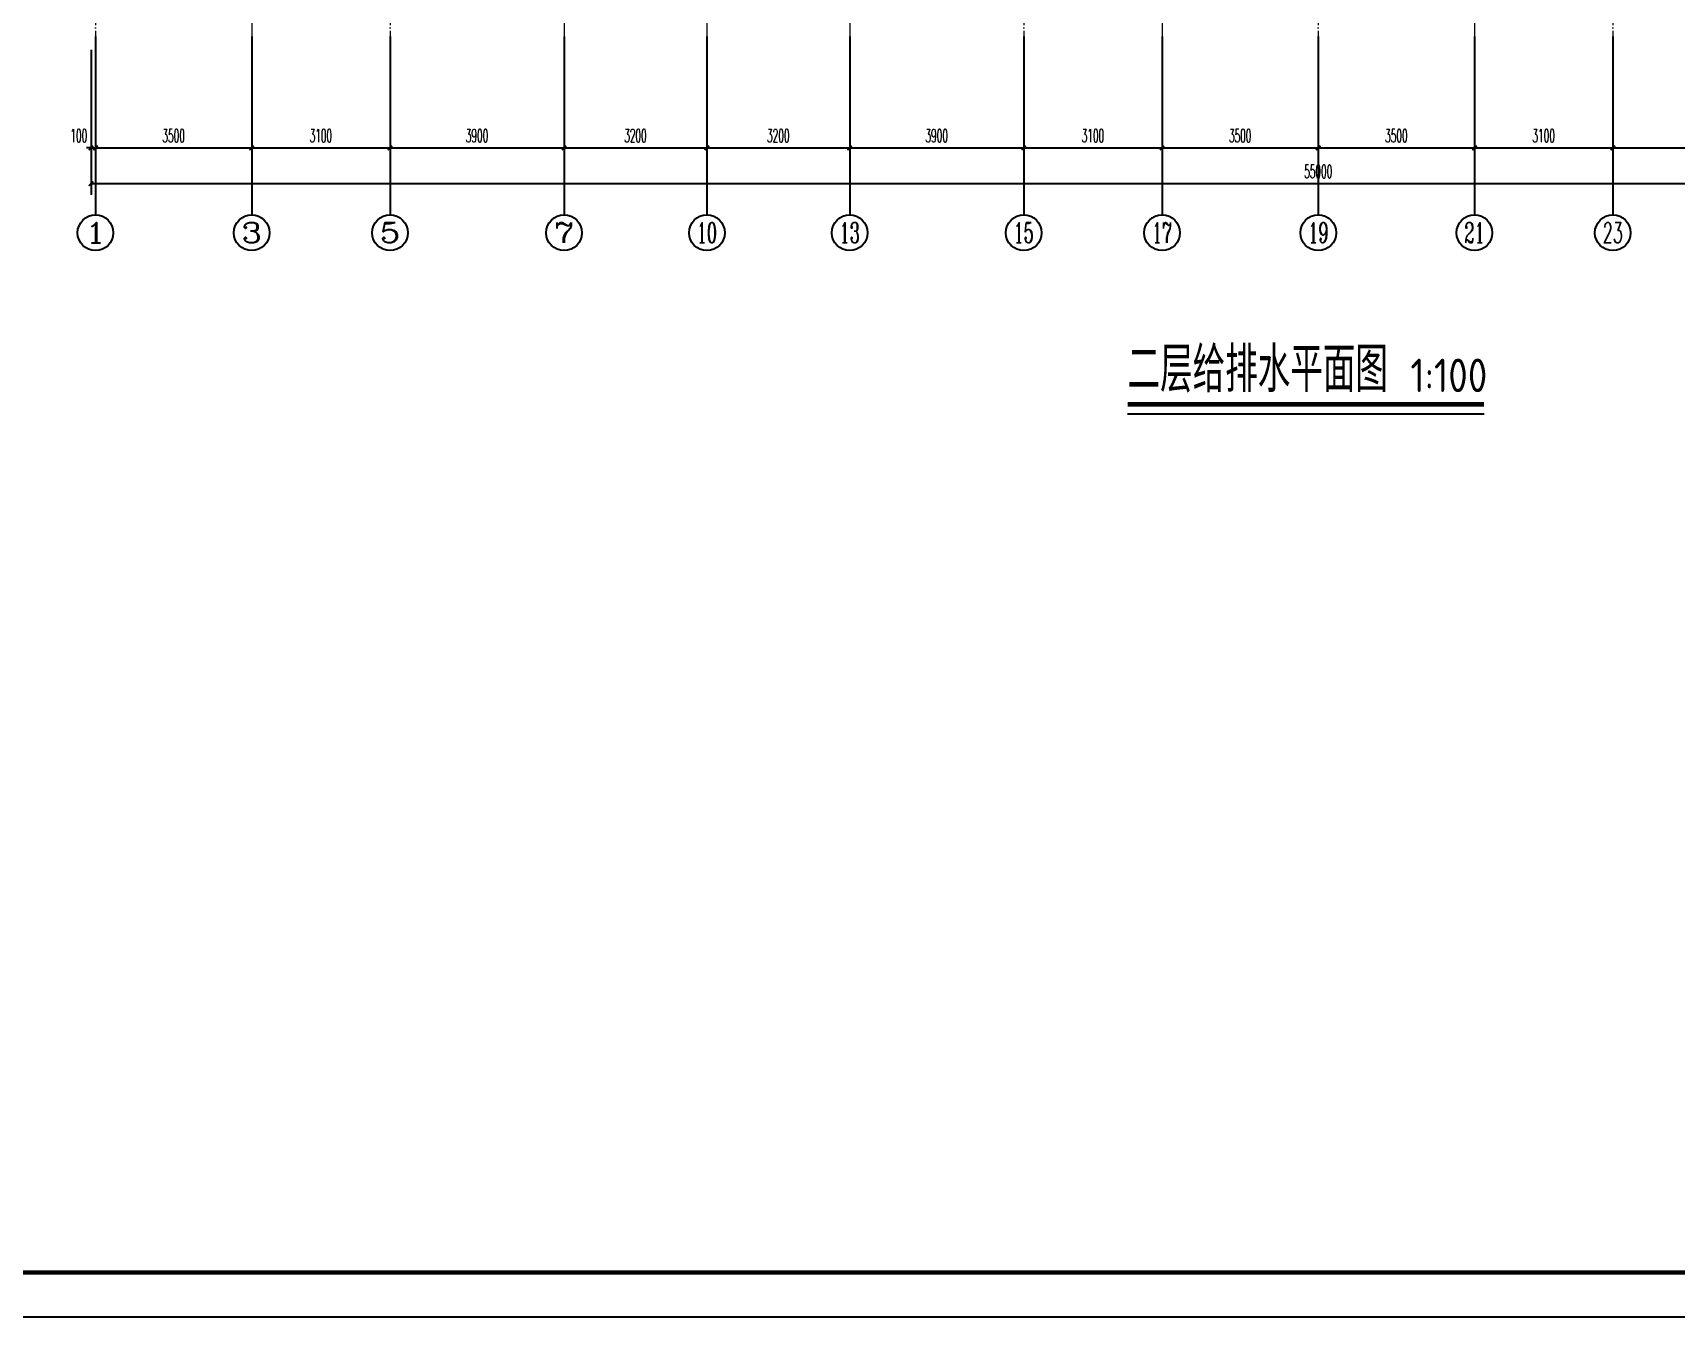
# Model space of a CAD drawing. Extents: x 27938 to 650306, y -92720 to 1524912.
# Drawn here: x 270713 to 307514, y 565249 to 594028 of the extents above; entities that cross this region are included whole.
import ezdxf
from ezdxf.enums import TextEntityAlignment as Align

# ---------------------------------------------------------------- set-up
doc = ezdxf.new("R2010")
doc.units = 0
doc.header["$LTSCALE"] = 1000
doc.header["$MEASUREMENT"] = 0
doc.linetypes.add('DOTE', pattern=[2.42, 2, -0.2, 0.02, -0.2])
for name, color, linetype in [('AXIS', 3, 'Continuous'), ('AXIS_TEXT', 4, 'Continuous'), ('DIM_SYMB', 3, 'Continuous'), ('图框', 140, 'Continuous')]:
    doc.layers.add(name, color=color, linetype=linetype)
doc.layers.add('DOTE', color=19, linetype='DOTE', lineweight=9)
doc.layers.add('yichutu', color=7, linetype='Continuous', true_color=0xffffff, plot=False)
doc.styles.add('_TCH_AXIS', font='COMPLEX', dxfattribs={"bigfont": 'GBCBIG'})
doc.styles.add('_TCH_DIM_T3', font='SIMPLEX.shx', dxfattribs={"width": 0.494118, "bigfont": 'GBCBIG.shx'})
doc.styles.add('COMPLEX', font='COMPLEX')
doc.styles.get("Standard").update_dxf_attribs({"font": 'gbenor.shx', "bigfont": 'gbcbig.shx'})
doc.dimstyles.new('_TCH_ARCH&&100', dxfattribs={"dimtxt": 297.5, "dimasz": 100, "dimexe": 250, "dimexo": 300, "dimgap": 126.25, "dimtad": 1, "dimdec": 0, "dimzin": 0, "dimdsep": 46, "dimtxsty": '_TCH_DIM_T3', "dimblk": 'ARCHTICK', "dimcen": 0.09, "dimclrt": 4, "dimazin": 2, "dimtfac": 1, "dimtdec": 0, "dimtix": 1, "dimtmove": 2, "dimatfit": 3, "dimfxl": 1, "dimtolj": 1, "dimtzin": 0, "dimarcsym": 0})

# ---------------------------------------------------------------- blocks, each defined once
blk = doc.blocks.new('TK')
at = {"layer": '图框'}
blk.add_lwpolyline([(465375, 548714), (549475, 548714), (549475, 489314), (465375, 489314)], close=True, dxfattribs=at)
blk.add_lwpolyline([(465375, 548714), (549475, 548714), (549475, 489314), (465375, 489314)], close=True, dxfattribs=at)
at = {"layer": '图框', "const_width": 100}
blk.add_lwpolyline([(548475, 490314), (548475, 547714), (467875, 547714), (467875, 490314)], close=True, dxfattribs=at)
blk = doc.blocks.new('GDGDGRDGDGDR')
at = {"layer": 'DOTE', "linetype": 'DOTE', "ltscale": 0.3}
for p, q in [((272117, 612949), (272117, 593949)), ((273917, 612949), (273917, 602349)), ((276917, 612949), (276917, 602349)), ((278717, 612949), (278717, 593949)), ((281917, 612949), (281917, 603849)), ((284417, 612949), (284417, 602349)), ((287217, 612949), (287217, 602349)), ((289717, 612949), (289717, 603849)), ((292917, 612949), (292917, 593949)), ((294717, 612949), (294717, 602349)), ((297717, 612949), (297717, 602349)), ((299517, 612949), (299517, 593949)), ((301317, 612949), (301317, 602349)), ((304317, 612949), (304317, 602349)), ((306117, 612949), (306117, 593949)), ((309317, 612949), (309317, 603849)), ((311817, 612949), (311817, 602349)), ((314617, 612949), (314617, 602349)), ((317117, 612949), (317117, 603849)), ((320317, 612949), (320317, 593949)), ((322117, 612949), (322117, 602349)), ((325117, 612949), (325117, 602349)), ((326917, 612949), (326917, 593949)), ((288317, 611954), (288317, 610949)), ((310717, 611954), (310717, 610949)), ((270117, 610949), (328917, 610949)), ((288317, 610949), (288317, 608449)), ((310717, 610949), (310717, 608449)), ((270117, 608449), (328917, 608449)), ((283617, 608449), (283617, 606449)), ((288017, 608449), (288017, 606449)), ((311017, 608449), (311017, 606449)), ((315417, 608449), (315417, 606449)), ((270117, 607999), (328917, 607999)), ((270117, 606449), (328917, 606449)), ((270117, 606149), (328917, 606149)), ((270117, 605149), (328917, 605149)), ((270117, 603849), (328917, 603849)), ((282617, 603849), (282617, 593949)), ((289017, 603849), (289017, 593949)), ((310017, 603849), (310017, 593949)), ((316417, 603849), (316417, 593949)), ((270117, 602349), (328917, 602349)), ((275617, 602349), (275617, 593949)), ((284567, 602349), (284567, 600249)), ((287067, 602349), (287067, 600249)), ((296017, 602349), (296017, 593949)), ((303017, 602349), (303017, 593949)), ((311967, 602349), (311967, 600249)), ((314467, 602349), (314467, 600249)), ((323417, 602349), (323417, 593949)), ((270117, 600249), (328917, 600249)), ((285817, 600249), (285817, 593949)), ((313217, 600249), (313217, 593949)), ((270117, 597749), (328917, 597749)), ((274817, 597749), (274817, 597149)), ((296817, 597749), (296817, 597149)), ((302217, 597749), (302217, 597149)), ((324217, 597749), (324217, 597149)), ((270117, 597149), (328917, 597149)), ((270117, 596549), (328917, 596549)), ((281917, 596549), (281917, 595949)), ((283417, 596549), (283417, 595949)), ((288217, 596549), (288217, 595949)), ((289717, 596549), (289717, 595949)), ((309317, 596549), (309317, 595949)), ((310817, 596549), (310817, 595949)), ((315617, 596549), (315617, 595949)), ((317117, 596549), (317117, 595949)), ((270117, 595949), (328917, 595949))]:
    blk.add_line(p, q, dxfattribs=at)
blk = doc.blocks.new('yct-841-594-84100-59400-100-1000.0')
at = {"layer": 'yichutu', "color": 7, "true_color": 0xffffff}
blk.add_lwpolyline([(0, 0), (0, 59400), (84100, 59400), (84100, 0)], close=True, dxfattribs=at)
blk = doc.blocks.new('_ArchTick')
at = {"color": 0, "linetype": 'ByBlock', "const_width": 0.4}
blk.add_lwpolyline([(-0.5, -0.5), (0.5, 0.5)], dxfattribs=at)
blk = doc.blocks.new('*D961')
at = {"layer": 'AXIS', "color": 0, "lineweight": -2}
for p, q in [((306117, 593649), (306117, 591199)), ((310017, 593649), (310017, 591199)), ((306117, 591449), (310017, 591449))]:
    blk.add_line(p, q, dxfattribs=at)
at = {"layer": 'Defpoints', "color": 0}
for p in [(306117, 593949), (310017, 593949), (310017, 591449)]:
    blk.add_point(p, dxfattribs=at)
at = {"layer": 'AXIS', "color": 0, "lineweight": -2, "xscale": 100, "yscale": 100, "zscale": 100, "rotation": 180}
blk.add_blockref('_ArchTick', (306117, 591449), dxfattribs=at)
at = {"layer": 'AXIS', "color": 0, "lineweight": -2, "xscale": 100, "yscale": 100, "zscale": 100}
blk.add_blockref('_ArchTick', (310017, 591449), dxfattribs=at)
at = {"layer": 'AXIS', "color": 4, "insert": (308067, 591724), "char_height": 297.5, "attachment_point": 5, "style": '_TCH_DIM_T3'}
blk.add_mtext('\\A1;3900', dxfattribs=at)
blk = doc.blocks.new('*D962')
at = {"layer": 'AXIS', "color": 0, "lineweight": -2}
for p, q in [((303017, 593649), (303017, 591199)), ((306117, 593649), (306117, 591199)), ((303017, 591449), (306117, 591449))]:
    blk.add_line(p, q, dxfattribs=at)
at = {"layer": 'Defpoints', "color": 0}
for p in [(303017, 593949), (306117, 593949), (306117, 591449)]:
    blk.add_point(p, dxfattribs=at)
at = {"layer": 'AXIS', "color": 0, "lineweight": -2, "xscale": 100, "yscale": 100, "zscale": 100, "rotation": 180}
blk.add_blockref('_ArchTick', (303017, 591449), dxfattribs=at)
at = {"layer": 'AXIS', "color": 0, "lineweight": -2, "xscale": 100, "yscale": 100, "zscale": 100}
blk.add_blockref('_ArchTick', (306117, 591449), dxfattribs=at)
at = {"layer": 'AXIS', "color": 4, "insert": (304567, 591724), "char_height": 297.5, "attachment_point": 5, "style": '_TCH_DIM_T3'}
blk.add_mtext('\\A1;3100', dxfattribs=at)
blk = doc.blocks.new('*D963')
at = {"layer": 'AXIS', "color": 0, "lineweight": -2}
for p, q in [((299517, 593649), (299517, 591199)), ((303017, 593649), (303017, 591199)), ((299517, 591449), (303017, 591449))]:
    blk.add_line(p, q, dxfattribs=at)
at = {"layer": 'Defpoints', "color": 0}
for p in [(299517, 593949), (303017, 593949), (303017, 591449)]:
    blk.add_point(p, dxfattribs=at)
at = {"layer": 'AXIS', "color": 0, "lineweight": -2, "xscale": 100, "yscale": 100, "zscale": 100, "rotation": 180}
blk.add_blockref('_ArchTick', (299517, 591449), dxfattribs=at)
at = {"layer": 'AXIS', "color": 0, "lineweight": -2, "xscale": 100, "yscale": 100, "zscale": 100}
blk.add_blockref('_ArchTick', (303017, 591449), dxfattribs=at)
at = {"layer": 'AXIS', "color": 4, "insert": (301267, 591724), "char_height": 297.5, "attachment_point": 5, "style": '_TCH_DIM_T3'}
blk.add_mtext('\\A1;3500', dxfattribs=at)
blk = doc.blocks.new('*D1006')
at = {"layer": 'AXIS', "color": 0, "lineweight": -2}
for p, q in [((272017, 593649), (272017, 591199)), ((272117, 593649), (272117, 591199)), ((272017, 591449), (271917, 591449)), ((272017, 591449), (272117, 591449)), ((272117, 591449), (272217, 591449))]:
    blk.add_line(p, q, dxfattribs=at)
at = {"layer": 'Defpoints', "color": 0}
for p in [(272017, 593949), (272117, 593949), (272117, 591449)]:
    blk.add_point(p, dxfattribs=at)
at = {"layer": 'AXIS', "color": 0, "lineweight": -2, "xscale": 100, "yscale": 100, "zscale": 100}
blk.add_blockref('_ArchTick', (272017, 591449), dxfattribs=at)
at = {"layer": 'AXIS', "color": 0, "lineweight": -2, "xscale": 100, "yscale": 100, "zscale": 100, "rotation": 180}
blk.add_blockref('_ArchTick', (272117, 591449), dxfattribs=at)
at = {"layer": 'AXIS', "color": 4, "insert": (271742, 591724), "char_height": 297.5, "attachment_point": 5, "style": '_TCH_DIM_T3'}
blk.add_mtext('\\A1;100', dxfattribs=at)
blk = doc.blocks.new('*D1007')
at = {"layer": 'AXIS', "color": 0, "lineweight": -2}
for p, q in [((272117, 593649), (272117, 591199)), ((275617, 593649), (275617, 591199)), ((272117, 591449), (275617, 591449))]:
    blk.add_line(p, q, dxfattribs=at)
at = {"layer": 'Defpoints', "color": 0}
for p in [(272117, 593949), (275617, 593949), (275617, 591449)]:
    blk.add_point(p, dxfattribs=at)
at = {"layer": 'AXIS', "color": 0, "lineweight": -2, "xscale": 100, "yscale": 100, "zscale": 100, "rotation": 180}
blk.add_blockref('_ArchTick', (272117, 591449), dxfattribs=at)
at = {"layer": 'AXIS', "color": 0, "lineweight": -2, "xscale": 100, "yscale": 100, "zscale": 100}
blk.add_blockref('_ArchTick', (275617, 591449), dxfattribs=at)
at = {"layer": 'AXIS', "color": 4, "insert": (273867, 591724), "char_height": 297.5, "attachment_point": 5, "style": '_TCH_DIM_T3'}
blk.add_mtext('\\A1;3500', dxfattribs=at)
blk = doc.blocks.new('*D1008')
at = {"layer": 'AXIS', "color": 0, "lineweight": -2}
for p, q in [((275617, 593649), (275617, 591199)), ((278717, 593649), (278717, 591199)), ((275617, 591449), (278717, 591449))]:
    blk.add_line(p, q, dxfattribs=at)
at = {"layer": 'Defpoints', "color": 0}
for p in [(275617, 593949), (278717, 593949), (278717, 591449)]:
    blk.add_point(p, dxfattribs=at)
at = {"layer": 'AXIS', "color": 0, "lineweight": -2, "xscale": 100, "yscale": 100, "zscale": 100, "rotation": 180}
blk.add_blockref('_ArchTick', (275617, 591449), dxfattribs=at)
at = {"layer": 'AXIS', "color": 0, "lineweight": -2, "xscale": 100, "yscale": 100, "zscale": 100}
blk.add_blockref('_ArchTick', (278717, 591449), dxfattribs=at)
at = {"layer": 'AXIS', "color": 4, "insert": (277167, 591724), "char_height": 297.5, "attachment_point": 5, "style": '_TCH_DIM_T3'}
blk.add_mtext('\\A1;3100', dxfattribs=at)
blk = doc.blocks.new('*D1009')
at = {"layer": 'AXIS', "color": 0, "lineweight": -2}
for p, q in [((278717, 593649), (278717, 591199)), ((282617, 593649), (282617, 591199)), ((278717, 591449), (282617, 591449))]:
    blk.add_line(p, q, dxfattribs=at)
at = {"layer": 'Defpoints', "color": 0}
for p in [(278717, 593949), (282617, 593949), (282617, 591449)]:
    blk.add_point(p, dxfattribs=at)
at = {"layer": 'AXIS', "color": 0, "lineweight": -2, "xscale": 100, "yscale": 100, "zscale": 100, "rotation": 180}
blk.add_blockref('_ArchTick', (278717, 591449), dxfattribs=at)
at = {"layer": 'AXIS', "color": 0, "lineweight": -2, "xscale": 100, "yscale": 100, "zscale": 100}
blk.add_blockref('_ArchTick', (282617, 591449), dxfattribs=at)
at = {"layer": 'AXIS', "color": 4, "insert": (280667, 591724), "char_height": 297.5, "attachment_point": 5, "style": '_TCH_DIM_T3'}
blk.add_mtext('\\A1;3900', dxfattribs=at)
blk = doc.blocks.new('*D1010')
at = {"layer": 'AXIS', "color": 0, "lineweight": -2}
for p, q in [((282617, 593649), (282617, 591199)), ((285817, 593649), (285817, 591199)), ((282617, 591449), (285817, 591449))]:
    blk.add_line(p, q, dxfattribs=at)
at = {"layer": 'Defpoints', "color": 0}
for p in [(282617, 593949), (285817, 593949), (285817, 591449)]:
    blk.add_point(p, dxfattribs=at)
at = {"layer": 'AXIS', "color": 0, "lineweight": -2, "xscale": 100, "yscale": 100, "zscale": 100, "rotation": 180}
blk.add_blockref('_ArchTick', (282617, 591449), dxfattribs=at)
at = {"layer": 'AXIS', "color": 0, "lineweight": -2, "xscale": 100, "yscale": 100, "zscale": 100}
blk.add_blockref('_ArchTick', (285817, 591449), dxfattribs=at)
at = {"layer": 'AXIS', "color": 4, "insert": (284217, 591724), "char_height": 297.5, "attachment_point": 5, "style": '_TCH_DIM_T3'}
blk.add_mtext('\\A1;3200', dxfattribs=at)
blk = doc.blocks.new('*D1011')
at = {"layer": 'AXIS', "color": 0, "lineweight": -2}
for p, q in [((285817, 593649), (285817, 591199)), ((289017, 593649), (289017, 591199)), ((285817, 591449), (289017, 591449))]:
    blk.add_line(p, q, dxfattribs=at)
at = {"layer": 'Defpoints', "color": 0}
for p in [(285817, 593949), (289017, 593949), (289017, 591449)]:
    blk.add_point(p, dxfattribs=at)
at = {"layer": 'AXIS', "color": 0, "lineweight": -2, "xscale": 100, "yscale": 100, "zscale": 100, "rotation": 180}
blk.add_blockref('_ArchTick', (285817, 591449), dxfattribs=at)
at = {"layer": 'AXIS', "color": 0, "lineweight": -2, "xscale": 100, "yscale": 100, "zscale": 100}
blk.add_blockref('_ArchTick', (289017, 591449), dxfattribs=at)
at = {"layer": 'AXIS', "color": 4, "insert": (287417, 591724), "char_height": 297.5, "attachment_point": 5, "style": '_TCH_DIM_T3'}
blk.add_mtext('\\A1;3200', dxfattribs=at)
blk = doc.blocks.new('*D1012')
at = {"layer": 'AXIS', "color": 0, "lineweight": -2}
for p, q in [((289017, 593649), (289017, 591199)), ((292917, 593649), (292917, 591199)), ((289017, 591449), (292917, 591449))]:
    blk.add_line(p, q, dxfattribs=at)
at = {"layer": 'Defpoints', "color": 0}
for p in [(289017, 593949), (292917, 593949), (292917, 591449)]:
    blk.add_point(p, dxfattribs=at)
at = {"layer": 'AXIS', "color": 0, "lineweight": -2, "xscale": 100, "yscale": 100, "zscale": 100, "rotation": 180}
blk.add_blockref('_ArchTick', (289017, 591449), dxfattribs=at)
at = {"layer": 'AXIS', "color": 0, "lineweight": -2, "xscale": 100, "yscale": 100, "zscale": 100}
blk.add_blockref('_ArchTick', (292917, 591449), dxfattribs=at)
at = {"layer": 'AXIS', "color": 4, "insert": (290967, 591724), "char_height": 297.5, "attachment_point": 5, "style": '_TCH_DIM_T3'}
blk.add_mtext('\\A1;3900', dxfattribs=at)
blk = doc.blocks.new('*D1013')
at = {"layer": 'AXIS', "color": 0, "lineweight": -2}
for p, q in [((292917, 593649), (292917, 591199)), ((296017, 593649), (296017, 591199)), ((292917, 591449), (296017, 591449))]:
    blk.add_line(p, q, dxfattribs=at)
at = {"layer": 'Defpoints', "color": 0}
for p in [(292917, 593949), (296017, 593949), (296017, 591449)]:
    blk.add_point(p, dxfattribs=at)
at = {"layer": 'AXIS', "color": 0, "lineweight": -2, "xscale": 100, "yscale": 100, "zscale": 100, "rotation": 180}
blk.add_blockref('_ArchTick', (292917, 591449), dxfattribs=at)
at = {"layer": 'AXIS', "color": 0, "lineweight": -2, "xscale": 100, "yscale": 100, "zscale": 100}
blk.add_blockref('_ArchTick', (296017, 591449), dxfattribs=at)
at = {"layer": 'AXIS', "color": 4, "insert": (294467, 591724), "char_height": 297.5, "attachment_point": 5, "style": '_TCH_DIM_T3'}
blk.add_mtext('\\A1;3100', dxfattribs=at)
blk = doc.blocks.new('*D1014')
at = {"layer": 'AXIS', "color": 0, "lineweight": -2}
for p, q in [((296017, 593649), (296017, 591199)), ((299517, 593649), (299517, 591199)), ((296017, 591449), (299517, 591449))]:
    blk.add_line(p, q, dxfattribs=at)
at = {"layer": 'Defpoints', "color": 0}
for p in [(296017, 593949), (299517, 593949), (299517, 591449)]:
    blk.add_point(p, dxfattribs=at)
at = {"layer": 'AXIS', "color": 0, "lineweight": -2, "xscale": 100, "yscale": 100, "zscale": 100, "rotation": 180}
blk.add_blockref('_ArchTick', (296017, 591449), dxfattribs=at)
at = {"layer": 'AXIS', "color": 0, "lineweight": -2, "xscale": 100, "yscale": 100, "zscale": 100}
blk.add_blockref('_ArchTick', (299517, 591449), dxfattribs=at)
at = {"layer": 'AXIS', "color": 4, "insert": (297767, 591724), "char_height": 297.5, "attachment_point": 5, "style": '_TCH_DIM_T3'}
blk.add_mtext('\\A1;3500', dxfattribs=at)
blk = doc.blocks.new('*D1015')
at = {"layer": 'AXIS', "color": 0, "lineweight": -2}
for p, q in [((272017, 593649), (272017, 590399)), ((327017, 593649), (327017, 590399)), ((272017, 590649), (327017, 590649))]:
    blk.add_line(p, q, dxfattribs=at)
at = {"layer": 'Defpoints', "color": 0}
for p in [(272017, 593949), (327017, 593949), (327017, 590649)]:
    blk.add_point(p, dxfattribs=at)
at = {"layer": 'AXIS', "color": 0, "lineweight": -2, "xscale": 100, "yscale": 100, "zscale": 100, "rotation": 180}
blk.add_blockref('_ArchTick', (272017, 590649), dxfattribs=at)
at = {"layer": 'AXIS', "color": 0, "lineweight": -2, "xscale": 100, "yscale": 100, "zscale": 100}
blk.add_blockref('_ArchTick', (327017, 590649), dxfattribs=at)
at = {"layer": 'AXIS', "color": 4, "insert": (299517, 590924), "char_height": 297.5, "attachment_point": 5, "style": '_TCH_DIM_T3'}
blk.add_mtext('\\A1;55000', dxfattribs=at)
blk = doc.blocks.new('_AXISO')
blk.add_circle((0, 0), 0.5)
at = {"layer": 'AXIS_TEXT', "style": 'COMPLEX', "width": 1.041667}
blk.add_attdef('A', text='', height=0.56, dxfattribs=at).set_placement((-0.25, -0.28), (0.25, -0.28), align=Align.FIT)

msp = doc.modelspace()

# ---------------------------------------------------------------- linework, layer by layer
at = {"layer": 'AXIS'}
for p, q in [((272116.6, 593948.8), (272116.6, 589948.8)), ((275616.6, 593948.8), (275616.6, 589948.8)), ((278716.6, 593948.8), (278716.6, 589948.8)), ((282616.6, 593948.8), (282616.6, 589948.8)), ((285816.6, 593948.8), (285816.6, 589948.8)), ((289016.6, 593948.8), (289016.6, 589948.8)), ((292916.6, 593948.8), (292916.6, 589948.8)), ((296016.6, 593948.8), (296016.6, 589948.8)), ((299516.6, 593948.8), (299516.6, 589948.8)), ((303016.6, 593948.8), (303016.6, 589948.8)), ((306116.6, 593948.8), (306116.6, 589948.8))]:
    msp.add_line(p, q, dxfattribs=at)
at = {"layer": 'DIM_SYMB', "const_width": 105}
msp.add_lwpolyline([(295243.6, 585700.6), (303232.1, 585700.6)], dxfattribs=at)
at = {"layer": 'DIM_SYMB'}
msp.add_lwpolyline([(295243.6, 585490.6), (303232.1, 585490.6)], dxfattribs=at)

# ---------------------------------------------------------------- block references
for name, p in [('TK', (-205160.9, 75935)), ('GDGDGRDGDGDR', (0, 0))]:
    msp.add_blockref(name, p)
at = {"layer": 'AXIS'}
ref = msp.add_blockref('_AXISO', (272116.6, 589548.8), dxfattribs=dict(at, xscale=800, yscale=800, zscale=800))
ref.add_attrib('A', '1', dxfattribs={"layer": 'AXIS_TEXT', "height": 452.5, "style": '_TCH_AXIS', "width": 2.333333}).set_placement((271890.3, 589322.5), (272342.9, 589322.5), align=Align.FIT)
ref = msp.add_blockref('_AXISO', (275616.6, 589548.8), dxfattribs=dict(at, xscale=800, yscale=800, zscale=800))
ref.add_attrib('A', '3', dxfattribs={"layer": 'AXIS_TEXT', "height": 452.5, "style": '_TCH_AXIS', "width": 1.5}).set_placement((275390.3, 589322.5), (275842.9, 589322.5), align=Align.FIT)
ref = msp.add_blockref('_AXISO', (278716.6, 589548.8), dxfattribs=dict(at, xscale=800, yscale=800, zscale=800))
ref.add_attrib('A', '5', dxfattribs={"layer": 'AXIS_TEXT', "height": 452.5, "style": '_TCH_AXIS', "width": 1.5}).set_placement((278490.3, 589322.5), (278942.9, 589322.5), align=Align.FIT)
ref = msp.add_blockref('_AXISO', (282616.6, 589548.8), dxfattribs=dict(at, xscale=800, yscale=800, zscale=800))
ref.add_attrib('A', '7', dxfattribs={"layer": 'AXIS_TEXT', "height": 452.5, "style": '_TCH_AXIS', "width": 1.5}).set_placement((282390.3, 589322.5), (282842.9, 589322.5), align=Align.FIT)
ref = msp.add_blockref('_AXISO', (285816.6, 589548.8), dxfattribs=dict(at, xscale=800, yscale=800, zscale=800))
ref.add_attrib('A', '10', dxfattribs={"layer": 'AXIS_TEXT', "height": 452.55, "style": '_TCH_AXIS', "width": 0.724138}).set_placement((285590.3, 589322.5), (286042.9, 589322.5), align=Align.FIT)
ref = msp.add_blockref('_AXISO', (289016.6, 589548.8), dxfattribs=dict(at, xscale=800, yscale=800, zscale=800))
ref.add_attrib('A', '13', dxfattribs={"layer": 'AXIS_TEXT', "height": 452.55, "style": '_TCH_AXIS', "width": 0.724138}).set_placement((288790.3, 589322.5), (289242.9, 589322.5), align=Align.FIT)
ref = msp.add_blockref('_AXISO', (292916.6, 589548.8), dxfattribs=dict(at, xscale=800, yscale=800, zscale=800))
ref.add_attrib('A', '15', dxfattribs={"layer": 'AXIS_TEXT', "height": 452.55, "style": '_TCH_AXIS', "width": 0.724138}).set_placement((292690.3, 589322.5), (293142.9, 589322.5), align=Align.FIT)
ref = msp.add_blockref('_AXISO', (296016.6, 589548.8), dxfattribs=dict(at, xscale=800, yscale=800, zscale=800))
ref.add_attrib('A', '17', dxfattribs={"layer": 'AXIS_TEXT', "height": 452.55, "style": '_TCH_AXIS', "width": 0.724138}).set_placement((295790.3, 589322.5), (296242.9, 589322.5), align=Align.FIT)
ref = msp.add_blockref('_AXISO', (299516.6, 589548.8), dxfattribs=dict(at, xscale=800, yscale=800, zscale=800))
ref.add_attrib('A', '19', dxfattribs={"layer": 'AXIS_TEXT', "height": 452.55, "style": '_TCH_AXIS', "width": 0.724138}).set_placement((299290.3, 589322.5), (299742.9, 589322.5), align=Align.FIT)
ref = msp.add_blockref('_AXISO', (303016.6, 589548.8), dxfattribs=dict(at, xscale=800, yscale=800, zscale=800))
ref.add_attrib('A', '21', dxfattribs={"layer": 'AXIS_TEXT', "height": 452.55, "style": '_TCH_AXIS', "width": 0.724138}).set_placement((302790.3, 589322.5), (303242.9, 589322.5), align=Align.FIT)
ref = msp.add_blockref('_AXISO', (306116.6, 589548.8), dxfattribs=dict(at, xscale=800, yscale=800, zscale=800))
ref.add_attrib('A', '23', dxfattribs={"layer": 'AXIS_TEXT', "height": 452.55, "style": '_TCH_AXIS', "width": 0.617647}).set_placement((305890.3, 589322.5), (306342.9, 589322.5), align=Align.FIT)
at = {"layer": 'yichutu'}
msp.add_blockref('yct-841-594-84100-59400-100-1000.0', (260214.1, 565248.6), dxfattribs=at)

# ---------------------------------------------------------------- texts
at = {"layer": 'DIM_SYMB', "color": 7}
for s, height, p in [('二层给排水平面图', 1012.77, (295243.6, 585977.6)), ('1:100', 750, (301581.6, 585977.6))]:
    msp.add_text(s, height=height, dxfattribs=at).set_placement(p)

# ---------------------------------------------------------------- dimensions: what is measured, and where the dimension line sits
at = {"layer": 'AXIS'}
dim = msp.add_linear_dim(base=(272116.6, 591448.8), p1=(272016.6, 593948.8), p2=(272116.6, 593948.8), angle=0, dimstyle='_TCH_ARCH&&100', dxfattribs=at)
dim.commit()
dim.dimension.update_dxf_attribs({"geometry": '*D1006', "text_midpoint": (271741.6, 591723.8), "dimtype": 129})
for p1, p2, distance, picture, middle in [((272016.6, 593948.8), (327016.6, 593948.8), -3300, '*D1015', (299516.6, 590923.8)), ((272116.6, 593948.8), (275616.6, 593948.8), -2500, '*D1007', (273866.6, 591723.8)), ((275616.6, 593948.8), (278716.6, 593948.8), -2500, '*D1008', (277166.6, 591723.8)), ((278716.6, 593948.8), (282616.6, 593948.8), -2500, '*D1009', (280666.6, 591723.8)), ((282616.6, 593948.8), (285816.6, 593948.8), -2500, '*D1010', (284216.6, 591723.8)), ((285816.6, 593948.8), (289016.6, 593948.8), -2500, '*D1011', (287416.6, 591723.8)), ((289016.6, 593948.8), (292916.6, 593948.8), -2500, '*D1012', (290966.6, 591723.8)), ((292916.6, 593948.8), (296016.6, 593948.8), -2500, '*D1013', (294466.6, 591723.8)), ((296016.6, 593948.8), (299516.6, 593948.8), -2500, '*D1014', (297766.6, 591723.8)), ((299516.6, 593948.8), (303016.6, 593948.8), -2500, '*D963', (301266.6, 591723.8)), ((303016.6, 593948.8), (306116.6, 593948.8), -2500, '*D962', (304566.6, 591723.8)), ((306116.6, 593948.8), (310016.6, 593948.8), -2500, '*D961', (308066.6, 591723.8))]:
    dim = msp.add_aligned_dim(p1=p1, p2=p2, distance=distance, dimstyle='_TCH_ARCH&&100', dxfattribs=at)
    dim.commit()
    dim.dimension.update_dxf_attribs({"geometry": picture, "text_midpoint": middle})

doc.saveas('drawing.dxf')
